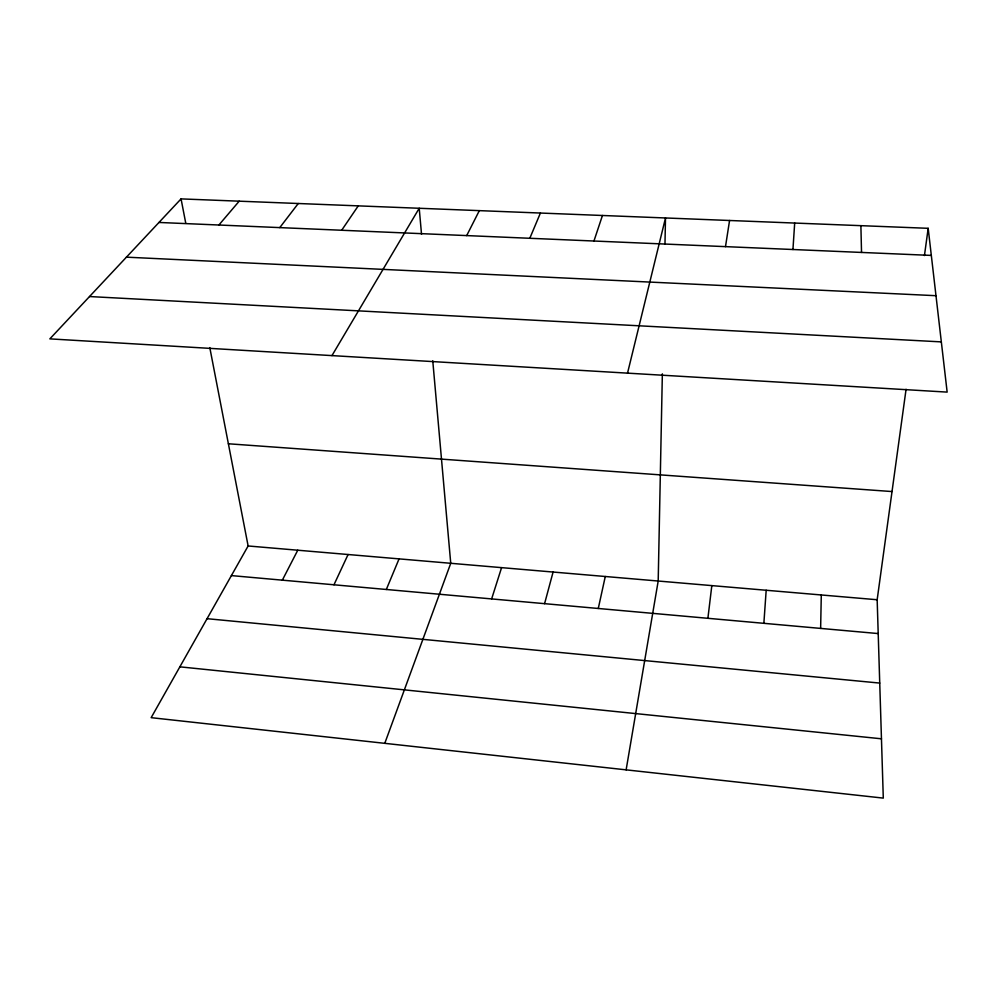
<?xml version="1.0" encoding="UTF-8"?>
<svg xmlns="http://www.w3.org/2000/svg" width="997" height="997" viewBox="0 0 997 997"><rect width="100%" height="100%" fill="white"/><g stroke="black" fill="none" stroke-linecap="round" stroke-linejoin="round"><path stroke-width="1.5" d="M820.631 628.409L821.291 594.972M662.357 373.838L658.194 581.027L626.128 769.846M664.974 244.115L665.498 217.969L627.524 373.14M792.939 249.512L794.684 223.054M763.864 623.324L766.182 590.261M707.895 618.302L711.821 585.613M209.794 347.592L248.128 545.97L151.158 717.666L883.292 798.111L877.161 599.745L906.074 389.254M924.443 255.556L928.182 228.313L181.055 198.889L49.85 338.868L947.15 392.108L928.182 228.313M725.492 246.633L729.567 220.499M598.275 608.482L605.279 576.503M544.586 603.671L553.086 572.041M491.633 598.923L501.578 567.642M593.95 241.025L602.45 215.489M384.78 743.326L450.744 563.293L432.76 360.789M386.325 589.476L399.062 558.881M529.806 238.283L540.411 213.046M333.97 584.79L348.078 554.519M466.696 235.591L479.333 210.641M282.338 580.154L297.767 550.219M331.964 355.605L419.214 208.273L421.532 234.32M341.684 230.245L358.259 205.868M279.783 227.603L298.253 203.513M218.891 225.01L239.193 201.182M158.972 222.456L931.323 255.419M126.445 257.164L935.984 295.698M89.518 296.545L941.33 341.884M228.375 443.777L892.028 491.558M248.128 545.97L877.161 599.745M231.404 575.593L878.207 633.569M207.064 618.688L879.74 683.082M179.871 666.831L881.46 738.802M181.055 198.889L185.778 223.316M860.885 225.658L861.533 252.44"/></g></svg>
